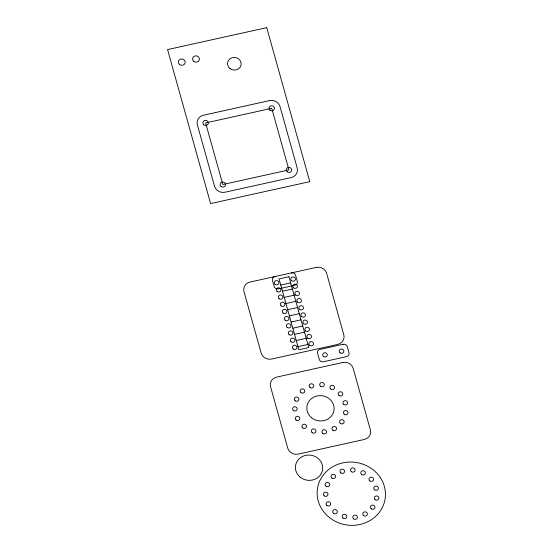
<?xml version="1.0" encoding="UTF-8"?>
<svg xmlns="http://www.w3.org/2000/svg" width="553" height="553" viewBox="0 0 553 553"><rect width="100%" height="100%" fill="white"/><g stroke="black" fill="none" stroke-linecap="round" stroke-linejoin="round"><path stroke-width="0.83" d="M280.765 285.072L290.684 282.88M282.486 291.231L292.406 289.039M284.207 297.396L294.127 295.198M285.929 303.556L295.848 301.357M287.65 309.715L297.569 307.516M289.371 315.874L299.291 313.675M291.092 322.033L301.012 319.841M292.814 328.192L302.733 326M294.535 334.351L304.454 332.159M296.256 340.51L306.175 338.318M297.977 346.669L307.897 344.478M291.403 272.912A3.422 3.159 7.9 0 1 295.572 275.256L297.293 281.415A3.422 3.159 7.9 0 1 294.846 285.23L278.353 288.88A3.422 3.159 7.9 0 1 274.184 286.53L272.463 280.371A3.422 3.159 7.9 0 1 274.91 276.555M266.74 27.65L167.559 49.59L210.603 203.587L309.777 181.647L266.74 27.65M269.574 100.605L203.456 115.231A8.551 7.901 7.9 0 0 197.345 124.757L214.564 186.354A8.551 7.901 7.9 0 0 224.981 192.23L291.092 177.603A8.551 7.901 7.9 0 0 297.21 168.071L279.991 106.473A8.551 7.901 7.9 0 0 269.574 100.605M271.73 108.305L205.612 122.932L222.824 184.529L288.942 169.902L271.73 108.305M316.198 267.424L250.08 282.051A8.551 7.901 7.9 0 0 243.97 291.576L261.182 353.173A8.551 7.901 7.9 0 0 271.599 359.049L337.717 344.422A8.551 7.901 7.9 0 0 343.828 334.89L326.616 273.293A8.551 7.901 7.9 0 0 316.198 267.424M288.963 276.721L279.044 278.912L298.841 349.752L308.761 347.561L288.963 276.721M343.109 344.305L320 349.413A3.422 3.159 7.9 0 0 317.553 353.229L319.275 359.388A3.422 3.159 7.9 0 0 323.443 361.738L346.551 356.623A3.422 3.159 7.9 0 0 348.998 352.814L347.27 346.655A3.422 3.159 7.9 0 0 343.109 344.305M342.763 362.485L276.652 377.111A8.551 7.901 7.9 0 0 270.535 386.637L287.754 448.234A8.551 7.901 7.9 0 0 298.171 454.11L364.289 439.483A8.551 7.901 7.9 0 0 370.399 429.951L353.18 368.353A8.551 7.901 7.9 0 0 342.763 362.485M329.36 517.525A34.21 31.604 7.9 0 0 384.943 499.843A34.21 31.604 7.9 0 0 339.583 463.739A34.21 31.604 7.9 0 0 329.36 517.525M374.609 489.827A2.309 2.136 7.9 0 0 378.356 488.631A2.309 2.136 7.9 0 0 375.293 486.191A2.309 2.136 7.9 0 0 374.609 489.827M369.819 480.889A2.309 2.136 7.9 0 0 373.586 479.728A2.309 2.136 7.9 0 0 370.545 477.267A2.309 2.136 7.9 0 0 369.819 480.889M361.572 474.446A2.309 2.136 7.9 0 0 365.346 473.32A2.309 2.136 7.9 0 0 362.339 470.831A2.309 2.136 7.9 0 0 361.572 474.446M351.411 471.702A2.309 2.136 7.9 0 0 355.102 470.361A2.309 2.136 7.9 0 0 351.936 468.045A2.309 2.136 7.9 0 0 351.411 471.702M340.862 472.953A2.309 2.136 7.9 0 0 344.567 471.647A2.309 2.136 7.9 0 0 341.422 469.303A2.309 2.136 7.9 0 0 340.862 472.953M331.869 478.082A2.309 2.136 7.9 0 0 335.588 476.804A2.309 2.136 7.9 0 0 332.464 474.433A2.309 2.136 7.9 0 0 331.869 478.082M325.987 486.191A2.309 2.136 7.9 0 0 329.719 484.946A2.309 2.136 7.9 0 0 326.616 482.548A2.309 2.136 7.9 0 0 325.987 486.191M324.224 495.875A2.309 2.136 7.9 0 0 327.97 494.665A2.309 2.136 7.9 0 0 324.901 492.246A2.309 2.136 7.9 0 0 324.224 495.875M326.892 505.47A2.309 2.136 7.9 0 0 330.653 504.295A2.309 2.136 7.9 0 0 327.604 501.841A2.309 2.136 7.9 0 0 326.892 505.47M333.521 513.302A2.309 2.136 7.9 0 0 337.295 512.161A2.309 2.136 7.9 0 0 334.268 509.686A2.309 2.136 7.9 0 0 333.521 513.302M342.964 518.023A2.309 2.136 7.9 0 0 346.752 516.91A2.309 2.136 7.9 0 0 343.752 514.408A2.309 2.136 7.9 0 0 342.964 518.023M353.713 518.908A2.309 2.136 7.9 0 0 357.404 517.58A2.309 2.136 7.9 0 0 354.252 515.251A2.309 2.136 7.9 0 0 353.713 518.908M363.667 515.624A2.309 2.136 7.9 0 0 367.379 514.331A2.309 2.136 7.9 0 0 364.24 511.974A2.309 2.136 7.9 0 0 363.667 515.624M371.236 508.829A2.309 2.136 7.9 0 0 374.962 507.571A2.309 2.136 7.9 0 0 371.851 505.186A2.309 2.136 7.9 0 0 371.236 508.829M375.107 499.705A2.309 2.136 7.9 0 0 378.846 498.481A2.309 2.136 7.9 0 0 375.757 496.069A2.309 2.136 7.9 0 0 375.107 499.705M300.279 477.239A13.68 12.643 7.9 0 0 322.51 470.168A13.68 12.643 7.9 0 0 304.364 455.727A13.68 12.643 7.9 0 0 300.279 477.239M344.277 414.301A2.309 2.136 7.9 0 0 348.017 413.077A2.309 2.136 7.9 0 0 344.934 410.665A2.309 2.136 7.9 0 0 344.277 414.301M340.406 423.425A2.309 2.136 7.9 0 0 344.132 422.167A2.309 2.136 7.9 0 0 341.021 419.782A2.309 2.136 7.9 0 0 340.406 423.425M332.837 430.22A2.309 2.136 7.9 0 0 336.549 428.928A2.309 2.136 7.9 0 0 333.418 426.57A2.309 2.136 7.9 0 0 332.837 430.22M322.883 433.504A2.309 2.136 7.9 0 0 326.581 432.176A2.309 2.136 7.9 0 0 323.422 429.847A2.309 2.136 7.9 0 0 322.883 433.504M312.141 432.619A2.309 2.136 7.9 0 0 315.922 431.506A2.309 2.136 7.9 0 0 312.922 429.004A2.309 2.136 7.9 0 0 312.141 432.619M302.698 427.898A2.309 2.136 7.9 0 0 306.466 426.757A2.309 2.136 7.9 0 0 303.445 424.275A2.309 2.136 7.9 0 0 302.698 427.898M296.069 420.066A2.309 2.136 7.9 0 0 299.83 418.891A2.309 2.136 7.9 0 0 296.781 416.437A2.309 2.136 7.9 0 0 296.069 420.066M293.401 410.471A2.309 2.136 7.9 0 0 297.148 409.261A2.309 2.136 7.9 0 0 294.072 406.842A2.309 2.136 7.9 0 0 293.401 410.471M295.157 400.787A2.309 2.136 7.9 0 0 298.89 399.543A2.309 2.136 7.9 0 0 295.793 397.144A2.309 2.136 7.9 0 0 295.157 400.787M301.039 392.678A2.309 2.136 7.9 0 0 304.758 391.4A2.309 2.136 7.9 0 0 301.641 389.029A2.309 2.136 7.9 0 0 301.039 392.678M310.033 387.549A2.309 2.136 7.9 0 0 313.738 386.243A2.309 2.136 7.9 0 0 310.592 383.9A2.309 2.136 7.9 0 0 310.033 387.549M320.588 386.298A2.309 2.136 7.9 0 0 324.272 384.957A2.309 2.136 7.9 0 0 321.106 382.641A2.309 2.136 7.9 0 0 320.588 386.298M330.749 389.042A2.309 2.136 7.9 0 0 334.524 387.916A2.309 2.136 7.9 0 0 331.51 385.427A2.309 2.136 7.9 0 0 330.749 389.042M338.996 395.485A2.309 2.136 7.9 0 0 342.756 394.324A2.309 2.136 7.9 0 0 339.722 391.863A2.309 2.136 7.9 0 0 338.996 395.485M343.779 404.416A2.309 2.136 7.9 0 0 347.533 403.227A2.309 2.136 7.9 0 0 344.471 400.787A2.309 2.136 7.9 0 0 343.779 404.416M179.58 64.528A3.422 3.159 7.9 0 0 185.144 62.759A3.422 3.159 7.9 0 0 180.603 59.15A3.422 3.159 7.9 0 0 179.58 64.528M193.799 61.383A3.422 3.159 7.9 0 0 199.356 59.613A3.422 3.159 7.9 0 0 194.822 56.005A3.422 3.159 7.9 0 0 193.799 61.383M229.965 68.524A6.843 6.318 7.9 0 0 241.08 64.984A6.843 6.318 7.9 0 0 232.011 57.761A6.843 6.318 7.9 0 0 229.965 68.524M287.187 171.803A2.737 2.53 7.9 0 0 291.631 170.393A2.737 2.53 7.9 0 0 288.002 167.504A2.737 2.53 7.9 0 0 287.187 171.803M221.069 186.437A2.737 2.53 7.9 0 0 225.52 185.02A2.737 2.53 7.9 0 0 221.891 182.131A2.737 2.53 7.9 0 0 221.069 186.437M203.857 124.84A2.737 2.53 7.9 0 0 208.301 123.423A2.737 2.53 7.9 0 0 204.672 120.533A2.737 2.53 7.9 0 0 203.857 124.84M269.975 110.206A2.737 2.53 7.9 0 0 274.419 108.796A2.737 2.53 7.9 0 0 270.79 105.906A2.737 2.53 7.9 0 0 269.975 110.206M291.645 280.675A2.309 2.136 7.9 0 0 295.399 279.486A2.309 2.136 7.9 0 0 292.337 277.046A2.309 2.136 7.9 0 0 291.645 280.675M293.657 287.864A2.309 2.136 7.9 0 0 297.403 286.668A2.309 2.136 7.9 0 0 294.341 284.228A2.309 2.136 7.9 0 0 293.657 287.864M295.661 295.046A2.309 2.136 7.9 0 0 299.415 293.857A2.309 2.136 7.9 0 0 296.353 291.417A2.309 2.136 7.9 0 0 295.661 295.046M297.673 302.235A2.309 2.136 7.9 0 0 301.42 301.039A2.309 2.136 7.9 0 0 298.357 298.599A2.309 2.136 7.9 0 0 297.673 302.235M299.678 309.417A2.309 2.136 7.9 0 0 303.431 308.221A2.309 2.136 7.9 0 0 300.369 305.788A2.309 2.136 7.9 0 0 299.678 309.417M301.689 316.606A2.309 2.136 7.9 0 0 305.436 315.41A2.309 2.136 7.9 0 0 302.373 312.97A2.309 2.136 7.9 0 0 301.689 316.606M303.694 323.788A2.309 2.136 7.9 0 0 307.447 322.593A2.309 2.136 7.9 0 0 304.385 320.159A2.309 2.136 7.9 0 0 303.694 323.788M305.705 330.977A2.309 2.136 7.9 0 0 309.452 329.782A2.309 2.136 7.9 0 0 306.397 327.341A2.309 2.136 7.9 0 0 305.705 330.977M307.71 338.159A2.309 2.136 7.9 0 0 311.463 336.964A2.309 2.136 7.9 0 0 308.401 334.53A2.309 2.136 7.9 0 0 307.71 338.159M309.721 345.355A2.309 2.136 7.9 0 0 313.475 344.16A2.309 2.136 7.9 0 0 310.413 341.726A2.309 2.136 7.9 0 0 309.721 345.355M275.118 284.332A2.309 2.136 7.9 0 0 278.871 283.143A2.309 2.136 7.9 0 0 275.809 280.703A2.309 2.136 7.9 0 0 275.118 284.332M277.122 291.521A2.309 2.136 7.9 0 0 280.876 290.325A2.309 2.136 7.9 0 0 277.813 287.892A2.309 2.136 7.9 0 0 277.122 291.521M279.134 298.703A2.309 2.136 7.9 0 0 282.887 297.514A2.309 2.136 7.9 0 0 279.825 295.074A2.309 2.136 7.9 0 0 279.134 298.703M281.138 305.892A2.309 2.136 7.9 0 0 284.892 304.696A2.309 2.136 7.9 0 0 281.83 302.256A2.309 2.136 7.9 0 0 281.138 305.892M283.15 313.074A2.309 2.136 7.9 0 0 286.903 311.878A2.309 2.136 7.9 0 0 283.841 309.445A2.309 2.136 7.9 0 0 283.15 313.074M285.154 320.263A2.309 2.136 7.9 0 0 288.908 319.067A2.309 2.136 7.9 0 0 285.846 316.627A2.309 2.136 7.9 0 0 285.154 320.263M287.166 327.445A2.309 2.136 7.9 0 0 290.919 326.249A2.309 2.136 7.9 0 0 287.857 323.816A2.309 2.136 7.9 0 0 287.166 327.445M289.171 334.634A2.309 2.136 7.9 0 0 292.924 333.438A2.309 2.136 7.9 0 0 289.862 330.998A2.309 2.136 7.9 0 0 289.171 334.634M291.182 341.816A2.309 2.136 7.9 0 0 294.936 340.62A2.309 2.136 7.9 0 0 291.873 338.187A2.309 2.136 7.9 0 0 291.182 341.816M293.194 349.012A2.309 2.136 7.9 0 0 296.947 347.816A2.309 2.136 7.9 0 0 293.885 345.383A2.309 2.136 7.9 0 0 293.194 349.012M323.512 356.457A2.309 2.136 7.9 0 0 327.265 355.268A2.309 2.136 7.9 0 0 324.203 352.828A2.309 2.136 7.9 0 0 323.512 356.457M340.04 352.8A2.309 2.136 7.9 0 0 343.793 351.611A2.309 2.136 7.9 0 0 340.731 349.171A2.309 2.136 7.9 0 0 340.04 352.8M311.692 417.826A13.68 12.643 7.9 0 0 333.929 410.755A13.68 12.643 7.9 0 0 315.784 396.307A13.68 12.643 7.9 0 0 311.692 417.826"/></g></svg>
